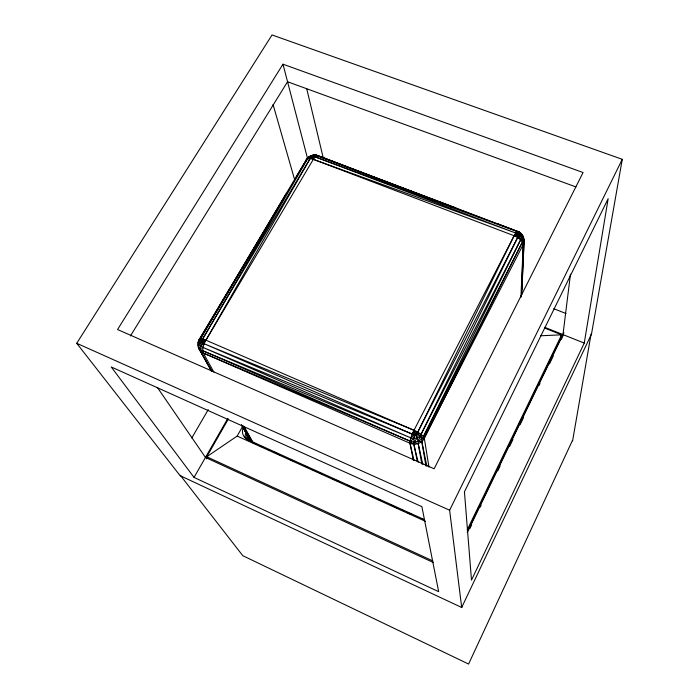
<?xml version="1.0" encoding="UTF-8"?>
<svg xmlns="http://www.w3.org/2000/svg" width="699" height="699" viewBox="0 0 699 699"><rect width="100%" height="100%" fill="white"/><g stroke="black" fill="none" stroke-linecap="round" stroke-linejoin="round"><path stroke-width="1.05" d="M523.132 237.066L523.446 237.686A10.336 8.973 -0.6 0 1 524.11 240.736L521.725 294.288M521.445 296.105L523.289 244.161M523.35 239.871L523.595 237.704A10.826 0.69 -18 0 1 523.56 237.905L523.385 238.027A10.45 8.047 -38.1 0 1 523.236 240.386L522.913 241.566M520.921 297.416L523.245 244.44A10.275 4.823 26.9 0 0 522.957 242.946M522.485 275.616L524.075 241.146A10.808 0.813 1 0 1 523.376 241.347L522.835 241.181A10.45 5.103 19.9 0 0 521.454 239.591L520.938 239.154A10.214 4.972 20 0 0 517.828 237.171A10.205 4.989 20 0 0 514.123 235.729L313.327 159.337A9.882 4.325 32.2 0 0 311.378 158.752L310.181 158.524L202.483 338.998A10.59 2.875 30.3 0 0 201.469 338.823M521.506 295.004L521.62 292.89M521.777 289.727L522.433 276.647M523.333 239.757L523.446 237.686M517.985 235.895L518.003 235.755A10.197 4.858 86.9 0 0 517.496 234.436M523.944 242.448L524.11 241.111M570.48 274.122L562.756 336.402L560.729 335.599M180.281 475.259L242.78 555.688L468.592 664.05L572.42 440.492M584.25 343.078L608.156 198.673L464.433 491.816L471.493 580.1L584.25 343.078L544.766 327.359M414.865 444.162L412.786 443.533A11.822 8.187 72.6 0 1 411.152 442.284L410.112 440.851A11.097 2.324 -66.6 0 1 410.558 438.946M572.595 440.894L591.101 333.956M622.267 159.311L591.485 334.105L461.69 607.466L180.071 475.617L76.733 343.296L272.042 34.95L622.267 159.311L449.623 510.209L461.69 607.466M247.752 434.472A10.101 9.218 -26.6 0 0 247.664 434.804L247.551 435.468A10.345 9.428 -27.3 0 0 247.429 436.796M213.859 372.113L203.269 353.021A10.328 4.098 -66.5 0 1 203.077 347.438A10.406 4.91 20.7 0 1 200.866 345.856A10.398 6.335 37.4 0 1 199.669 343.489A10.363 7.811 54.7 0 1 199.643 340.771L199.232 339.95A10.931 2.412 29.6 0 1 199.224 339.574L306.415 159.704A9.873 8.93 34.4 0 1 306.651 159.346A9.821 8.877 36 0 1 306.791 159.127L306.852 159.066A9.699 3.836 38.2 0 1 307.219 158.577L307.473 158.385A9.908 3.914 38.2 0 1 307.936 158.184L308.268 158.123A10.092 3.076 40.3 0 1 309.91 158.393M520.834 239.399L521.052 238.621M419.583 436.779L419.339 437.845M522.852 242.675L522.485 241.976A10.398 6.247 34.8 0 0 521.148 239.451L521 238.892M247.568 439.986A11.001 10.022 -28 0 1 247.315 439.103L247.297 437.557A4.841 3.836 -53.4 0 1 247.402 437.242M410.645 438.605L413.895 434.455A10.835 0.786 -89.5 0 1 413.991 430.296L514.123 235.738A10.354 1.975 -68.7 0 1 517.863 231.491L518.046 231.544A10.302 9.812 -48.6 0 1 519.567 232.313L520.004 232.688A10.677 7.086 -59.4 0 1 520.938 233.929M199.224 339.574L264.327 231.019M202.361 340.029L200.43 338.779A10.572 2.875 30.3 0 0 199.372 339.295M415.433 434.586L415.267 435.04A11.315 0.882 -70.3 0 1 414.262 437.679M308.163 157.904L308.346 157.502A10.765 4.185 53 0 1 308.914 156.908L309.893 156.672M414.254 437.731L413.93 438.561A10.913 0.778 -89.5 0 0 414.061 441.619M198.193 344.406L198.027 344.659A11.271 2.639 -2.1 0 0 198.009 345.166L198.271 345.516A10.459 8.379 14.4 0 0 199.853 348.618L200.333 349.098A10.686 7.768 4.8 0 0 202.413 350.557L410.855 437.906L203.06 347.482L412.235 434.105L412.908 432.55M306.197 161.216A9.961 4.369 32.2 0 1 306.311 159.931L306.415 159.704M306.311 159.922L306.372 159.774A9.961 4.369 32.2 0 1 307.77 158.656A9.882 4.325 32.2 0 1 310.19 158.542M311.579 156.978L311.693 156.725A10.424 3.949 82.6 0 1 312.479 155.545L312.776 155.3A9.873 9.428 50.1 0 1 315.59 155.283A9.943 2.613 -81.3 0 1 316.603 155.335A9.751 9.192 -65.5 0 1 317.302 155.466M411.178 437.958A10.826 4.474 8.1 0 0 413.939 438.518A10.773 4.238 -10.6 0 0 417.041 437.95A10.773 4.491 -29.3 0 0 419.653 436.237A10.738 5.094 -45.5 0 0 421.008 434.394L517.828 237.162A10.197 5.295 32.8 0 1 520.676 239.766A10.275 4.823 26.9 0 1 522.468 241.968L424.31 438.299A10.835 10.162 -8.3 0 1 421.812 441.506L421.48 441.742M417.679 432.297L517.679 237.494L516.299 236.716A10.249 4.806 26.8 0 0 514.123 235.755M418.203 443.384A11.062 1.94 73.5 0 0 418.229 442.301L418.71 439.881A11.708 5.662 -85.1 0 0 419.348 437.845M467.185 529.973L561.629 334.821L544.407 327.962M467.386 531.327L561.358 337.067L561.629 334.821L540.467 335.782M467.238 532.586L563.883 332.741M469.789 528.732L471.685 524.8M480.222 507.142L481.165 505.176M497.775 470.838L500.143 465.927M509.632 446.303L512.952 439.435M520.065 424.712L523.385 417.845M539.043 385.464L539.986 383.506M549.475 363.882L553.267 356.027M561.332 339.347L562.284 337.381M514.123 235.738L417.749 432.2A10.878 3.18 27.2 0 1 423.437 436.613M519.567 238.822A10.004 4.71 26.8 0 1 520.668 239.774L423.201 436.788A10.826 8.266 -35.4 0 1 421.576 438.972A10.826 7.925 -23.9 0 1 418.142 441.209A10.922 0.856 68.1 0 0 417.207 438.378M421.043 434.394L520.668 239.766M247.105 437.897L247.07 437.286A10.782 9.812 -27.8 0 1 247.271 435.11L247.595 434.463M200.692 346.154L200.849 345.865A10.441 4.954 -39.9 0 1 202.719 343.183L203.094 342.982A10.319 3.346 51.9 0 1 202.806 342.318M314.323 156.882L314.69 156.506A10.083 5.4 -67.1 0 1 316.673 155.659L317.224 155.545M207.953 458.518L206.747 456.753L237.162 436.071L243.077 425.647M194.034 477.408L111.237 366.966L421.89 506.653L438.666 591.669L194.034 477.408L227.717 418.622M228.381 418.981L206.747 456.753L432.803 560.913M206.432 458.859L207.516 456.963M191.788 437.976L208.241 409.64M201.225 338.788A10.258 2.787 30.3 0 0 200.43 338.779L286.092 193.806M296.289 176.681L306.372 159.774M200.43 338.779L307.743 158.673L202.754 339.059L203.951 339.417M264.886 230.093L266.546 227.341M267.656 225.506L271.527 219.084M272.636 217.249L273.746 215.414M275.406 212.662L276.498 210.853M280.334 204.51L281.977 201.793M283.069 199.975L284.17 198.167M130.433 335.913L287.542 81.748L575.941 186.921M282.973 64.194L117.563 329.526L434.14 468.767L583.071 172.531L282.973 64.194L307.822 159.547M307.77 158.621L308.102 158.131A9.917 8.93 86.4 0 1 310.129 156.323A9.803 9.603 -77 0 1 312.776 155.309L313.449 155.493M416.779 438.422L416.202 439.313A11.708 4.229 -64.3 0 1 414.979 440.955L414.079 441.978L414.035 444.162L417.242 461.323M306.293 161.076A10.004 6.212 40.1 0 1 306.852 159.066L307.534 158.254A9.969 9.393 36.5 0 1 309.491 156.698A10.048 1.94 59.4 0 1 310.033 156.296L310.129 156.314A9.969 1.922 59.4 0 1 313.178 159.154M461.882 607.073L461.288 607.274M315.363 156.681A9.943 3.6 -70.6 0 1 316.927 155.624L517.024 231.535L315.153 156.864L314.419 157.729A9.943 3.6 -70.6 0 0 313.335 159.355L205.934 340.177A10.459 3.949 12.9 0 0 199.634 340.771A10.546 3.984 12.9 0 0 198.341 341.837L198.271 341.968A10.555 5.845 11.8 0 0 198.184 343.812M202.308 341.007L202.011 341.776A10.502 4.876 -12.7 0 0 199.669 343.462L199.433 343.681A10.502 4.876 -12.7 0 0 198.271 345.516L198.271 346.966A10.197 5.872 -14.8 0 0 198.568 347.849L198.804 348.513M313.274 159.031L312.934 155.379A9.821 9.603 -65.4 0 1 316.603 155.335L317.154 155.597M313.169 156.471L313.432 156.27A10.363 5.994 -76.1 0 1 315.057 155.405L315.869 155.239A10.144 6.737 -74.2 0 1 318.071 155.676L375.599 177.721M200.849 345.865L201.399 345.463A10.861 2.613 -23.3 0 1 203.418 344.188L203.811 343.978M310.356 156.122L310.872 155.79A10.8 6.274 70.3 0 1 312.025 155.405L312.934 155.379A9.812 9.672 36.5 0 0 310.461 156.174M416.167 433.764L414.07 434.42M306.852 159.066L307.071 158.944A10.433 2.534 35.5 0 1 307.944 158.883M411.126 440.527L410.068 441.121L203.269 353.021A10.17 8.93 -24.8 0 1 201.967 352.322M248.215 440.632A10.336 9.428 -25.6 0 1 248.084 440.335L248.328 440.195A2.429 0.97 -22.4 0 0 248.966 439.723A11.184 6.125 83 0 1 247.341 437.268M248.442 436.814L248.363 436.858A2.429 0.874 -1.1 0 1 247.682 437.085L247.42 437.128A10.284 9.375 -27.3 0 0 248.093 440.335M202.675 347.63L201.924 347.919A11.236 0.725 -24 0 1 200.613 348.382L199.215 348.495A11.289 2.455 -19.8 0 1 198.682 348.181L198.577 347.971M415.285 444.127A10.939 10.24 -10.1 0 0 418.177 443.542L418.57 443.402A11.027 10.319 -9.6 0 0 421.471 441.733M515.984 232.898A10.572 4.788 -53.4 0 1 518.09 232.208L518.483 232.129M199.634 343.489L200.176 343.349M517.81 234.34L517.505 234.418A10.424 4.421 -34.3 0 0 514.464 235.563M313.143 155.195L313.903 155.047A10.773 8.108 89.6 0 1 315.476 155.056L316.516 155.388A10.162 1.756 -77.4 0 0 316.332 155.554M426.879 466.242L421.794 441.48L420.859 441.593A11.691 5.111 37 0 1 419.365 441.488L418.142 441.209M202.596 342.938L202.212 342.991A10.913 2.027 0.1 0 0 200.132 343.34M516.832 233.387L517.251 233.405A10.782 7.34 -21.6 0 1 519.637 233.833L520.563 234.121A10.433 4.412 -34.2 0 1 522.17 234.812L522.546 235.31A10.634 7.785 -31.7 0 1 523.394 237.372M413.625 444.145L418.194 462.153M200.491 345.848L198.271 345.516A10.459 9.157 22 0 1 198.28 341.977A10.45 9.725 25.1 0 1 199.18 339.627M410.435 441.261A11.07 8.091 3 0 0 413.258 441.899L414.079 441.978A10.835 7.785 -10.5 0 0 418.142 441.209M422.808 464.389L418.177 443.542L417.015 443.332A11.752 6.649 54.5 0 1 415.328 442.685L414.053 441.681M314.436 156.672L314.795 156.759A9.751 7.34 40 0 1 315.083 156.864M200.447 350.985L200.814 351.055A11.315 2.875 -36.9 0 0 201.819 350.977L202.745 350.732L410.068 441.121M200.036 340.876L199.634 340.762A10.31 8.921 72.5 0 1 200.342 338.971M252.584 442.589L253.055 442.72L244.056 426.504M316.909 155.624L455.844 207.891M318.071 155.667L517.915 231.552A10.607 2.027 -68.6 0 1 518.003 231.736M315.153 156.864L515.713 233.029L313.327 159.337A9.943 2.613 -81.3 0 1 314.305 156.908M497.024 223.531L517.872 231.474M376.578 178.096L407.246 189.901M409.238 190.67L416.202 193.352M420.213 194.899L427.229 197.607M429.238 198.385L436.255 201.094M440.3 202.658L443.332 203.828M449.396 206.179L452.428 207.35M553.8 308.722L565.954 313.502M417.749 432.2L416.272 431.388A10.878 3.18 27.2 0 0 413.991 430.296L204.187 343.768L412.235 434.105M517.915 234.576L518.326 234.75A10.686 7.558 10.9 0 1 520.606 236.061L521.524 236.681A10.363 5.164 -8 0 1 523.385 238.027L523.525 238.315A10.459 7.768 0 0 1 524.119 240.771M413.991 430.296L205.934 340.177L310.382 158.227A9.777 7.313 -65.2 0 1 311.509 157.31A9.664 8.17 -29.4 0 1 312.925 156.751A9.707 8.03 15 0 1 314.436 156.69A9.742 2.56 -81.3 0 1 314.899 155.956M518.772 232.339L519.637 232.75A11.175 9.62 -29.6 0 1 521.218 233.833L522.17 234.812A10.363 8.781 -46 0 1 523.376 238.027L522.703 236.734A11.053 9.865 12.7 0 0 521.454 235.117L520.711 234.41M203.269 353.021L409.99 443.253A10.922 10.179 -9.7 0 0 413.625 444.11M76.733 343.296L449.623 510.209M400.44 509.457L403.384 510.777M408.303 512.996L411.274 514.333M423.743 519.322L247.865 439.767A10.782 9.803 -26.9 0 1 243.173 427.701M254.052 443.175L256.044 444.075M260.019 445.875L262.999 447.22M267.979 449.474L269.963 450.374M273.947 452.174L279.915 454.874M290.854 459.828L293.842 461.174M304.781 466.128L307.761 467.474M312.741 469.728L314.725 470.628M318.709 472.428L321.689 473.773M332.628 478.728L338.596 481.428M346.555 485.027L352.523 487.727M363.471 492.681L366.451 494.027M371.422 496.281L373.415 497.181M377.39 498.981L380.378 500.327M391.318 505.281L397.285 507.981M407.237 512.481L411.213 514.281M421.156 518.78L423.148 519.68M237.162 436.071L425.438 521.279M433.371 562.52L205.471 457.452L157.301 387.342M521.017 238.63A10.38 5.854 -59.4 0 0 521.227 236.577A10.284 7.34 -75.6 0 0 520.318 234.104A10.232 8.694 86.2 0 0 518.326 232.182L518.204 232.103A10.162 9.489 69.8 0 0 517.173 231.552M517.679 237.494L518.011 237.704A10.328 4.867 26.8 0 1 519.278 238.586M318.534 155.999L318.202 155.72A9.769 9.209 -64.2 0 0 317.468 155.519M318.316 155.798L318.202 155.72A10.144 3.687 -70.6 0 0 317.372 155.528M199.39 343.323L198.97 342.991A11.315 2.464 15.3 0 1 198.394 342.361M518.335 236.052L518.667 236.367A10.66 6.833 42.7 0 1 520.449 238.438L520.938 239.154M250.985 441.34A8.624 7.872 -27.9 0 1 250.557 440.903L249.106 439.575L249.106 438.378M248.084 440.335L247.962 440.134A8.44 7.584 -42.5 0 1 247.752 439.723A13.08 11.769 -41.8 0 1 247.149 438.194M243.934 427.028L253.055 442.72A8.624 7.872 -27.9 0 1 252.776 442.589M211.928 371.37L200.211 350.732A10.441 5.487 -42.1 0 1 199.853 348.618A10.441 4.963 -39.7 0 1 200.665 346.154M241.618 424.94L250.557 440.903L241.531 424.966M198.298 346.459A10.38 9.104 -26.2 0 0 198.577 347.849L211.413 370.811M211.509 371.265L198.568 347.849M250.565 440.903A8.624 7.864 -27.6 0 1 249.062 438.264L242.221 425.778M521.515 237.005L521.987 237.94A11.035 9.201 54.4 0 1 522.703 239.932L522.974 241.408A10.293 6.911 30.9 0 1 523.28 244.161M198.411 342.361L198.341 341.68A11.079 3.329 15.8 0 1 198.787 341.156M202.326 341.61L202.631 342.248M248.722 437.242L249.062 438.264M415.739 434.525L415.59 434.14A10.913 0.821 68.1 0 0 414.158 430.733M522.511 241.915L423.498 436.726A10.922 3.198 27.1 0 1 424.319 438.299L428.976 467.212M417.181 438.325L417.085 437.067A11.315 2.473 87.6 0 0 417.05 434.158M273.056 104.509L294.637 179.695M306.747 88.817L323.427 158.673M414.018 460.562L409.99 443.253L413.31 460.204M310.312 157.974L310.26 157.729A10.424 1.616 63.7 0 1 310.12 156.585L310.129 156.314A9.812 9.672 36.5 0 0 309.491 156.698L309.36 156.873A10.188 4.98 63.5 0 0 308.949 157.712M421.156 434.857L421.261 435.328A11.376 6.256 66.8 0 1 421.584 438.124L421.567 438.963A10.922 3.949 53 0 1 421.82 441.287M418.177 443.542L421.794 463.944M421.794 441.48L425.909 465.945M417.032 433.677L417.058 434.158M245.305 437.766A10.668 9.716 -27 0 1 245.926 432.637M251.963 442.118A8.624 7.872 -27.9 0 1 251.457 441.742M249.027 438.177A8.624 7.872 -27.9 0 1 248.818 437.286M249.779 440.842A9.052 8.257 -28.2 0 1 248.556 437.294M248.634 440.571A11.201 7.13 63.8 0 1 248.136 440.169M247.394 436.927A10.441 9.113 -44.1 0 1 247.297 435.722M247.184 435.739A19.922 17.283 -45.9 0 1 247.175 435.119M247.245 435.101A10.712 9.777 -26.6 0 1 247.394 434.498M248.468 436.858A10.983 4.841 -80.7 0 1 248.241 436.045M409.981 443.262A10.826 2.272 -66.5 0 1 410.051 441.156M410.872 437.792A10.826 2.272 -66.5 0 1 412.087 434.402M412.926 432.445A10.826 2.272 -66.5 0 1 414.026 430.173M523.857 242.789A10.197 8.842 -2.6 0 1 523.236 244.432L423.944 438.518A11.464 3.705 19.2 0 1 422.266 438.92L421.567 438.963A10.948 2.342 45.1 0 0 420.344 437.12L419.356 435.46A11.149 3.722 60.8 0 0 417.958 432.594M521.856 235.31A10.511 9.113 -1 0 1 522.328 235.869M522.546 236.157A10.511 9.113 -1 0 1 522.948 236.76M203.086 347.473A10.328 4.089 -66.5 0 1 205.96 340.151M204.134 343.759A10.38 1.599 31.7 0 1 203.042 342.964M203.933 339.399A10.511 2.866 30.4 0 1 205.925 340.16M199.573 340.771A10.572 2.875 30.3 0 1 199.259 339.731M518.108 235.746A10.249 3.006 -72.6 0 1 517.95 237.048M522.852 241.566A10.258 7.392 -32.5 0 1 522.607 242.125M521.751 234.672A10.835 1.223 -37.2 0 1 522.136 234.707L522.17 234.812A10.363 9.489 -50.3 0 0 519.558 232.321L519.13 232.033A10.677 6.37 -59 0 0 517.304 231.535M521.078 234.209A10.677 7.086 -59.4 0 1 521.218 234.506M518.798 232.444A10.817 2.28 -56.3 0 1 519.357 232.295L519.567 232.313A10.45 2.936 -57.7 0 0 518.475 232.147M514.298 235.511A10.45 2.936 -57.7 0 1 516.369 233.422A10.363 2.91 -57.7 0 1 518.317 232.19M517.854 234.322A10.424 4.421 -34.3 0 1 520.371 234.069M514.516 235.729A10.354 5.146 -7.9 0 1 521.34 236.594M516.552 233.405A10.136 6.667 64.5 0 1 517.54 234.357M316.376 155.484A9.891 8.825 65.2 0 0 315.59 155.292L315.476 155.344A10.074 2.647 -81.3 0 0 315.022 155.798M317.696 155.938A10.389 7.095 -88.1 0 1 317.966 156.139M309.893 156.672A10.459 4.011 53.1 0 1 310.111 156.69M306.852 159.057A9.987 2.167 37.2 0 1 307.612 158.682M306.66 159.346A9.585 8.676 32.4 0 1 306.809 159.136M308.102 158.131A9.9 3.923 38.3 0 1 310.365 158.21A9.978 3.923 38 0 1 313.038 159.232M202.719 339.172A10.197 6.78 -86.7 0 0 202.535 339.6A10.197 6.85 -87 0 0 202.308 339.976M202.378 341.051A10.275 5.277 72.7 0 1 202.387 340.186M198.752 342.484A10.328 9.104 -24.2 0 1 198.883 342.134M198.944 348.836A10.642 9.358 -25.9 0 0 200.08 350.653L200.307 350.924A10.328 9.104 -26.3 0 0 201.662 352.121M203.042 342.807A10.441 4.954 -39.9 0 1 205.672 340.352M202.343 341.619A10.502 4.858 -12.7 0 1 205.567 340.308M200.028 340.867A10.931 0.673 22 0 1 201.67 341.383M412.576 434.14A10.738 0.463 11.5 0 0 413.965 434.428A10.835 0.778 -89.5 0 0 413.939 438.526L412.716 439.479A11.708 3.084 -44 0 1 411.117 440.545M415.756 434.525A10.922 0.856 68.1 0 1 417.076 438.02M414.289 430.549A10.922 2.342 45.2 0 1 419.741 436.298M418.107 432.034A10.738 1.468 -51.6 0 1 417.443 432.952"/></g></svg>
